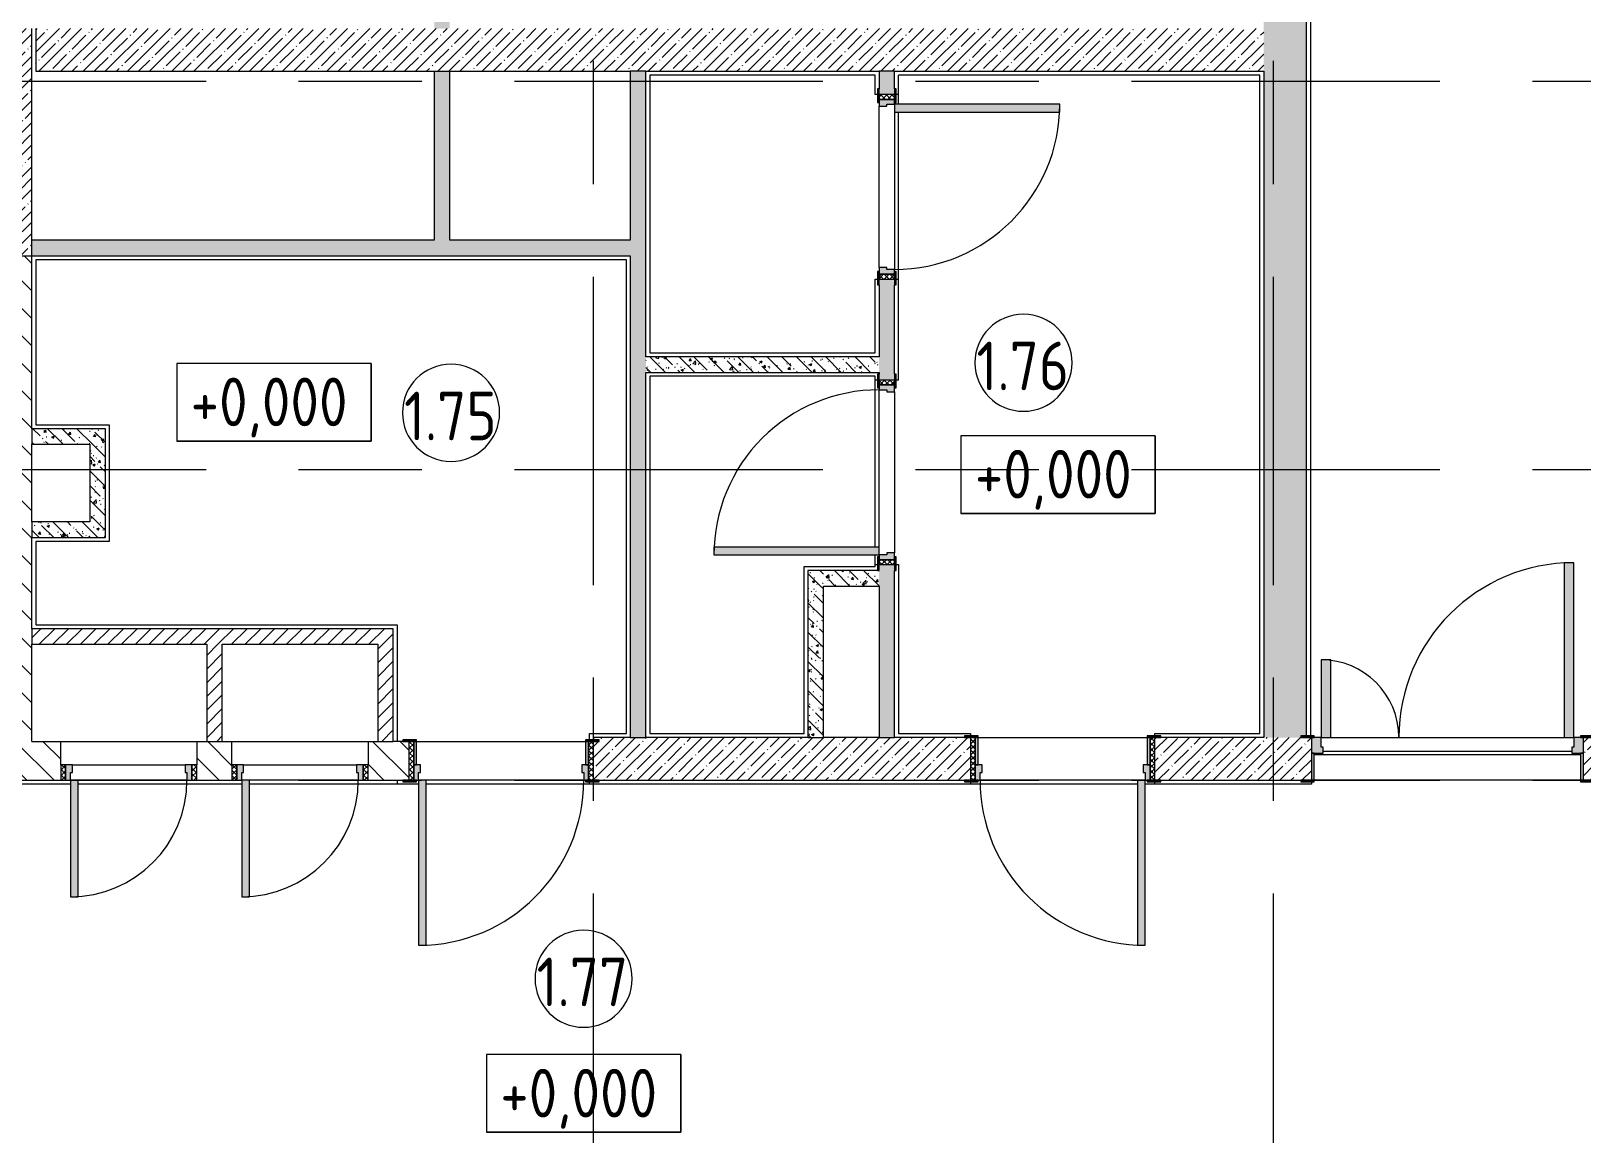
# Model space of a CAD drawing. Header units: millimetres. Extents: x 81368 to 286493, y -8553 to 29000.
# Drawn here: x 86466 to 94448, y 11579 to 17257 of the extents above; entities that cross this region are included whole.
import ezdxf

# ---------------------------------------------------------------- set-up
doc = ezdxf.new("R2010")
doc.units = ezdxf.units.MM
doc.linetypes.add('Осевая', pattern=[3175, 635, -476.25, 1587.5, -476.25])
for name, color, linetype, lineweight in [('A-AREA-IDEN', 7, 'Continuous', 9), ('A-WALL-1', 7, 'Continuous', 13), ('G-ANNO-DIMS', 7, 'Continuous', 9), ('I-WALL', 7, 'Continuous', 9), ('Оси-2', 7, 'Осевая', 9)]:
    doc.layers.add(name, color=color, linetype=linetype, lineweight=lineweight)
for name, color, linetype, lineweight, true_color in [('A-DOOR-1', 7, 'Continuous', 9, 0xaaaaaa), ('A-DOOR-2', 7, 'Continuous', 9, 0xe2e2e2), ('A-DOOR-FRAM-1', 7, 'Continuous', 9, 0xe2e2e2), ('A-DOOR-FRAM-2', 7, 'Continuous', 9, 0xaaaaaa), ('A-FLOR-1', 7, 'Continuous', 9, 0xaaaaaa), ('I-WALL-1', 7, 'Continuous', 9, 0x787878)]:
    doc.layers.add(name, color=color, linetype=linetype, lineweight=lineweight, true_color=true_color)
doc.styles.add('GOST Common', font='GOST_Common.ttf', dxfattribs={"width": 0.9, "height": 250})
pattern_1 = [(45, (0, 0), (-57.024626, 57.024626), []), (45, (57.025, 0), (-57.024626, 57.024626), [100.806, -20.161, 3.353, -16.808])]
pattern_2 = [(135, (0, 0), (-70.71068, -70.71068), [])]
pattern_3 = [(135, (0, 0), (-75.43415, -75.43415), [106.68, -17.78, 3.556, -17.78]), (135, (0, 75.39), (-75.43415, -75.43415), []), (50, (0, 0), (127.52922, -11.15758), [13.335, -146.685]), (355, (0, 0), (-24.66966, 133.74002), [10.668, -117.348]), (100.451, (10.63, -0.93), (102.85973, 122.58178), [11.333, -124.663]), (46.184, (0, 35.56), (189.75516, -29.43036), [20.002, -220.027]), (96.636, (15.81, 33.1), (166.1822, 173.1996), [17, -186.995]), (351.184, (0, 35.56), (166.18393, 173.19757), [16.002, -176.022]), (21, (17.78, 26.67), (106.13027, -71.58603), [13.335, -146.685]), (326, (17.78, 26.67), (43.26188, 128.93175), [10.668, -117.348]), (71.451, (26.62, 20.7), (149.39198, 57.34505), [11.333, -124.663]), (37.5, (0, 0), (2.162228, 59.188357), [3.353, -112.573, 3.353, -115.773, -117.792]), (37.5, (0, 0), (2.162228, 59.188357), [-235.052, 3.353, -114.44]), (7.5, (0, 0), (46.773857, 70.126152), [3.353, -64.567, 3.353, -109.906, -44.894]), (7.5, (0, 0), (46.773857, 70.126152), [-181.178, 3.353, -41.542]), (327.5, (-39.65, 0), (94.913671, -4.010093), [3.353, -41.097, 3.353, -135.331, -184.023]), (327.5, (-39.65, 0), (94.913671, -4.010093), [-183.134, 3.353, -180.67]), (317.5, (-57.43, 0), (103.69057, 17.79882), [3.353, -54.432, 3.353, -88.748, -130.683]), (317.5, (-57.43, 0), (103.69057, 17.79882), [-149.885, 3.353, -127.33])]
pattern_4 = [(135, (1826.41, 104.685), (-14.14214, -14.14214), []), (225, (1826.41, 104.685), (14.14214, -14.14214), [])]
pattern_5 = [(45, (-296.384, 104.685), (-14.1421, 14.1421), []), (135, (-296.384, 104.685), (-14.1421, -14.1421), [])]
pattern_6 = [(45, (0, 0), (-35.35534, 35.35534), [])]

# ---------------------------------------------------------------- blocks, each defined once
blk = doc.blocks.new('110_Дверь_СКБ_2Ст - Д-1_л_Лестничная клетка EIS60 2-32142534-План монтажа стен и перегородок 1 этажа в осях 23_1-33')
at = {"layer": 'A-DOOR-2'}
for points in [[(612.5, 110), (662.5, 110), (662.5, 1010), (612.5, 1010)], [(-587.5, 110), (-587.5, 510), (-637.5, 510), (-637.5, 110)], [(712.5, -110), (712.5, 30), (697.5, 30), (697.5, -110)]]:
    blk.add_hatch(color=256, dxfattribs=at).paths.add_polyline_path(points)
h = blk.add_hatch(color=256, dxfattribs=at)
h.paths.add_polyline_path([(652.5, 30), (712.5, 30), (712.5, 110), (662.5, 110), (662.5, 60), (652.5, 60)])
h.paths.add_polyline_path([(-687.5, 30), (-627.5, 30), (-627.5, 60), (-637.5, 60), (-637.5, 110), (-687.5, 110), (-687.5, 106.9)])
at = {"layer": 'A-DOOR-FRAM-1'}
for points in [[(-672.5, 110), (-672.5, 118), (-742.5, 118), (-742.5, 110)], [(767.5, 110), (767.5, 118), (697.5, 118), (697.5, 110)], [(-672.5, -110), (-672.5, 30), (-687.5, 30), (-687.5, -110)], [(-672.5, -118), (-672.5, -110), (-742.5, -110), (-742.5, -118)], [(767.5, -118), (767.5, -110), (697.5, -110), (697.5, -118)]]:
    blk.add_hatch(color=256, dxfattribs=at).paths.add_polyline_path(points)
at = {"layer": 'A-DOOR-1'}
for p, q in [((662.5, 1010), (612.5, 1010)), ((612.5, 1010), (612.5, 110)), ((662.5, 110), (662.5, 1010)), ((-637.5, 510), (-637.5, 110)), ((-587.5, 510), (-637.5, 510)), ((-587.5, 110), (-587.5, 510)), ((-637.5, 110), (-587.5, 110)), ((612.5, 110), (662.5, 110))]:
    blk.add_line(p, q, dxfattribs=at)
for centre, radius, start, end in [((662.5, 110), 900, 90, 180), ((-637.5, 110), 400, 360, 90)]:
    blk.add_arc(centre, radius, start, end, dxfattribs=at)
at = {"layer": 'A-DOOR-FRAM-2'}
for p, q in [((-672.5, 118), (-742.5, 118)), ((-742.5, 118), (-742.5, 110)), ((-742.5, 110), (-672.5, 110)), ((-637.5, 110), (-687.5, 110)), ((-687.5, 110), (-687.5, 30)), ((-672.5, 110), (-672.5, 118)), ((-637.5, 60), (-637.5, 110)), ((662.5, 110), (662.5, 60)), ((712.5, 110), (662.5, 110)), ((767.5, 118), (697.5, 118)), ((697.5, 118), (697.5, 110)), ((697.5, 110), (767.5, 110)), ((712.5, 30), (712.5, 110)), ((767.5, 110), (767.5, 118)), ((-687.5, 30), (-627.5, 30)), ((-672.5, 30), (-687.5, 30)), ((-687.5, 30), (-687.5, -110)), ((-672.5, -110), (-672.5, 30)), ((-627.5, 60), (-637.5, 60)), ((-627.5, 30), (-627.5, 60)), ((662.5, 60), (652.5, 60)), ((652.5, 60), (652.5, 30)), ((652.5, 30), (712.5, 30)), ((712.5, 30), (697.5, 30)), ((697.5, 30), (697.5, -110)), ((712.5, -110), (712.5, 30)), ((-672.5, -110), (-742.5, -110)), ((-742.5, -110), (-742.5, -118)), ((-742.5, -118), (-672.5, -118)), ((-687.5, -110), (-672.5, -110)), ((-672.5, -118), (-672.5, -110)), ((697.5, -110), (712.5, -110)), ((767.5, -110), (697.5, -110)), ((697.5, -110), (697.5, -118)), ((697.5, -118), (767.5, -118)), ((767.5, -118), (767.5, -110))]:
    blk.add_line(p, q, dxfattribs=at)
blk = doc.blocks.new('110_Дверь_СКБ_1Ст_Внутренняя1 - Д-8 950x2100h_охрана-V4-План монтажа стен и перегородок 1 этажа в осях 23_1-33')
at = {"layer": 'A-DOOR-1'}
h = blk.add_hatch(dxfattribs=at)
h.set_pattern_fill('FP_6', color=256, style=0, pattern_type=2)
h.set_pattern_definition([(135, (1826.41, 164.685), (-14.14214, -14.14214), []), (225, (1826.41, 164.685), (14.14214, -14.14214), [])])
h.paths.add_polyline_path([(487.5, 100), (462.5, 100), (462.5, -100), (487.5, -100)])
at = {"layer": 'A-DOOR-2'}
h = blk.add_hatch(color=256, dxfattribs=at)
h.paths.add_polyline_path([(437.5, 100), (437.5, 60), (427.5, 60), (427.5, 20), (462.5, 20), (462.5, 100)])
h.paths.add_polyline_path([(-412.5, 100), (-437.5, 100), (-437.5, 20), (-402.5, 20), (-402.5, 60), (-412.5, 60)])
at = {"layer": 'A-DOOR-FRAM-1'}
for points in [[(397.5, 950), (397.5, 100), (437.5, 100), (437.5, 950)], [(-492.5, 108), (-492.5, 100), (-422.5, 100), (-422.5, 108)], [(-437.5, 100), (-437.5, 99), (-422.5, 100)], [(517.5, 108), (447.5, 108), (447.5, 100), (517.5, 100)], [(447.5, 100), (447.5, 99), (462.5, 100)], [(-422.5, 20), (-437.5, 20), (-437.5, -100), (-422.5, -100)], [(447.5, 20), (447.5, -100), (462.5, -100), (462.5, 20)], [(-492.5, -100), (-492.5, -108), (-422.5, -108), (-422.5, -100)], [(447.5, -100), (447.5, -108), (517.5, -108), (517.5, -100)]]:
    blk.add_hatch(color=256, dxfattribs=at).paths.add_polyline_path(points)
at = {"layer": 'A-DOOR-FRAM-2'}
h = blk.add_hatch(dxfattribs=at)
h.set_pattern_fill('FP_7', color=256, style=0, pattern_type=2)
h.set_pattern_definition([(45, (-296.384, 164.685), (-14.1421, 14.1421), []), (135, (-296.384, 164.685), (-14.1421, -14.1421), [])])
h.paths.add_polyline_path([(-437.5, 100), (-462.5, 100), (-462.5, -100), (-437.5, -100)])
at = {"layer": 'A-DOOR-1'}
for p, q in [((437.5, 950), (397.5, 950)), ((397.5, 950), (397.5, 100)), ((437.5, 100), (437.5, 950)), ((397.5, 100), (437.5, 100))]:
    blk.add_line(p, q, dxfattribs=at)
blk.add_arc((437.5, 100), 850, 90, 180, dxfattribs=at)
at = {"layer": 'A-DOOR-FRAM-2'}
for p, q in [((-422.5, 108), (-492.5, 108)), ((-492.5, 108), (-492.5, 100)), ((-492.5, 100), (-422.5, 100)), ((-437.5, 100), (-462.5, 100)), ((-462.5, 100), (-462.5, -100)), ((-412.5, 100), (-437.5, 100)), ((-437.5, 100), (-437.5, 20)), ((-437.5, -100), (-437.5, 100)), ((-422.5, 100), (-437.5, 100)), ((-437.5, 100), (-437.5, 99)), ((-437.5, 99), (-422.5, 99)), ((-422.5, 100), (-422.5, 108)), ((-422.5, 99), (-422.5, 100)), ((-412.5, 60), (-412.5, 100)), ((437.5, 100), (437.5, 60)), ((462.5, 100), (437.5, 100)), ((517.5, 108), (447.5, 108)), ((447.5, 108), (447.5, 100)), ((462.5, 100), (447.5, 100)), ((447.5, 100), (447.5, 99)), ((447.5, 100), (517.5, 100)), ((447.5, 99), (462.5, 99)), ((462.5, 20), (462.5, 100)), ((487.5, 100), (462.5, 100)), ((462.5, 100), (462.5, -100)), ((462.5, 99), (462.5, 100)), ((487.5, -100), (487.5, 100)), ((517.5, 100), (517.5, 108)), ((-437.5, 20), (-402.5, 20)), ((-422.5, 20), (-437.5, 20)), ((-437.5, 20), (-437.5, -100)), ((-422.5, -100), (-422.5, 20)), ((-402.5, 60), (-412.5, 60)), ((-402.5, 20), (-402.5, 60)), ((437.5, 60), (427.5, 60)), ((427.5, 60), (427.5, 20)), ((427.5, 20), (462.5, 20)), ((462.5, 20), (447.5, 20)), ((447.5, 20), (447.5, -100)), ((462.5, -100), (462.5, 20)), ((-422.5, -100), (-492.5, -100)), ((-492.5, -100), (-492.5, -108)), ((-492.5, -108), (-422.5, -108)), ((-462.5, -100), (-437.5, -100)), ((-437.5, -100), (-422.5, -100)), ((-422.5, -108), (-422.5, -100)), ((447.5, -100), (462.5, -100)), ((517.5, -100), (447.5, -100)), ((447.5, -100), (447.5, -108)), ((447.5, -108), (517.5, -108)), ((462.5, -100), (487.5, -100)), ((517.5, -108), (517.5, -100))]:
    blk.add_line(p, q, dxfattribs=at)
blk = doc.blocks.new('110_Дверь_СКБ_1Ст_Внутренняя1 - Д-8_п_ 950x2100h_охрана 2-32201800-План монтажа стен и перегородок 1 этажа в осях 23_1-33')
at = {"layer": 'A-DOOR-1'}
h = blk.add_hatch(dxfattribs=at)
h.set_pattern_fill('FP_25', color=256, style=0, pattern_type=2)
h.set_pattern_definition([(135, (1826.41, 174.685), (-14.14214, -14.14214), []), (225, (1826.41, 174.685), (14.14214, -14.14214), [])])
h.paths.add_polyline_path([(487.5, 110), (462.5, 110), (462.5, -110), (487.5, -110), (487.5, -106.9)])
at = {"layer": 'A-DOOR-2'}
h = blk.add_hatch(color=256, dxfattribs=at)
h.paths.add_polyline_path([(-437.5, 110), (-437.5, 30), (-402.5, 30), (-402.5, 70), (-412.5, 70), (-412.5, 110)])
h.paths.add_polyline_path([(462.5, 110), (437.5, 110), (437.5, 70), (427.5, 70), (427.5, 30), (462.5, 30)])
at = {"layer": 'A-DOOR-FRAM-1'}
for points in [[(-412.5, 960), (-412.5, 110), (-372.5, 110), (-372.5, 960)], [(-492.5, 118), (-492.5, 110), (-422.5, 110), (-422.5, 118)], [(-437.5, 110), (-437.5, 109), (-422.5, 110)], [(517.5, 118), (447.5, 118), (447.5, 110), (517.5, 110)], [(447.5, 110), (447.5, 109), (462.5, 110)], [(-422.5, 30), (-437.5, 30), (-437.5, -110), (-422.5, -110), (-422.5, -106.9)], [(462.5, 30), (447.5, 30), (447.5, -110), (462.5, -110), (462.5, -106.9)], [(-492.5, -110), (-492.5, -118), (-422.5, -118), (-422.5, -110)], [(517.5, -110), (447.5, -110), (447.5, -118), (517.5, -118)]]:
    blk.add_hatch(color=256, dxfattribs=at).paths.add_polyline_path(points)
at = {"layer": 'A-DOOR-FRAM-2'}
h = blk.add_hatch(dxfattribs=at)
h.set_pattern_fill('FP_26', color=256, style=0, pattern_type=2)
h.set_pattern_definition([(45, (-296.384, 174.685), (-14.1421, 14.1421), []), (135, (-296.384, 174.685), (-14.1421, -14.1421), [])])
h.paths.add_polyline_path([(-437.5, 110), (-462.5, 110), (-462.5, -110), (-437.5, -110), (-437.5, -106.9)])
at = {"layer": 'A-DOOR-1'}
for p, q in [((-412.5, 960), (-412.5, 110)), ((-372.5, 960), (-412.5, 960)), ((-372.5, 110), (-372.5, 960)), ((-412.5, 110), (-372.5, 110))]:
    blk.add_line(p, q, dxfattribs=at)
blk.add_arc((-412.5, 110), 850, 360, 90, dxfattribs=at)
at = {"layer": 'A-DOOR-FRAM-2'}
for p, q in [((-422.5, 118), (-492.5, 118)), ((-492.5, 118), (-492.5, 110)), ((-492.5, 110), (-422.5, 110)), ((-437.5, 110), (-462.5, 110)), ((-462.5, 110), (-462.5, -110)), ((-412.5, 110), (-437.5, 110)), ((-437.5, 110), (-437.5, 30)), ((-437.5, -110), (-437.5, 110)), ((-422.5, 110), (-437.5, 110)), ((-437.5, 110), (-437.5, 109)), ((-437.5, 109), (-422.5, 109)), ((-422.5, 110), (-422.5, 118)), ((-422.5, 109), (-422.5, 110)), ((-412.5, 70), (-412.5, 110)), ((437.5, 110), (437.5, 70)), ((462.5, 110), (437.5, 110)), ((517.5, 118), (447.5, 118)), ((447.5, 118), (447.5, 110)), ((462.5, 110), (447.5, 110)), ((447.5, 110), (447.5, 109)), ((447.5, 110), (517.5, 110)), ((447.5, 109), (462.5, 109)), ((462.5, 30), (462.5, 110)), ((487.5, 110), (462.5, 110)), ((462.5, 110), (462.5, -110)), ((462.5, 109), (462.5, 110)), ((487.5, -110), (487.5, 110)), ((517.5, 110), (517.5, 118)), ((-437.5, 30), (-402.5, 30)), ((-422.5, 30), (-437.5, 30)), ((-437.5, 30), (-437.5, -110)), ((-422.5, -110), (-422.5, 30)), ((-402.5, 70), (-412.5, 70)), ((-402.5, 30), (-402.5, 70)), ((437.5, 70), (427.5, 70)), ((427.5, 70), (427.5, 30)), ((427.5, 30), (462.5, 30)), ((462.5, 30), (447.5, 30)), ((447.5, 30), (447.5, -110)), ((462.5, -110), (462.5, 30)), ((-422.5, -110), (-492.5, -110)), ((-492.5, -110), (-492.5, -118)), ((-492.5, -118), (-422.5, -118)), ((-462.5, -110), (-437.5, -110)), ((-437.5, -110), (-422.5, -110)), ((-422.5, -118), (-422.5, -110)), ((447.5, -110), (462.5, -110)), ((517.5, -110), (447.5, -110)), ((447.5, -110), (447.5, -118)), ((447.5, -118), (517.5, -118)), ((462.5, -110), (487.5, -110)), ((517.5, -118), (517.5, -110))]:
    blk.add_line(p, q, dxfattribs=at)
blk = doc.blocks.new('110_Дверь_СКБ_1Ст_Внутренняя1 - Д-7_п__950x2100h_Туалет-32207265-План монтажа стен и перегородок 1 этажа в осях 23_1-33')
at = {"layer": 'A-DOOR-1'}
h = blk.add_hatch(dxfattribs=at)
h.set_pattern_fill('FP_8', color=256, style=0, pattern_type=2)
h.set_pattern_definition(pattern_4)
h.paths.add_polyline_path([(487.5, 40), (462.5, 40), (462.5, -40), (487.5, -40)])
at = {"layer": 'A-DOOR-2'}
h = blk.add_hatch(color=256, dxfattribs=at)
h.paths.add_polyline_path([(462.5, 40), (437.5, 40), (437.5, 0), (427.5, 0), (427.5, -40), (462.5, -40)])
h.paths.add_polyline_path([(-402.5, 0), (-412.5, 0), (-412.5, 40), (-437.5, 40), (-437.5, -40), (-402.5, -40)])
at = {"layer": 'A-DOOR-FRAM-1'}
for points in [[(-372.5, 338.7), (-372.5, 890), (-412.5, 890), (-412.5, 40), (-372.5, 40)], [(-422.5, 40), (-422.5, 48), (-492.5, 48), (-492.5, 40)], [(-422.5, 39), (-422.5, 40), (-437.5, 39)], [(517.5, 48), (447.5, 48), (447.5, 40), (517.5, 40)], [(462.5, 39), (462.5, 40), (447.5, 39)], [(-422.5, -40), (-492.5, -40), (-492.5, -48), (-422.5, -48)], [(462.5, -40), (462.5, -39), (447.5, -40)], [(517.5, -48), (517.5, -40), (447.5, -40), (447.5, -48)]]:
    blk.add_hatch(color=256, dxfattribs=at).paths.add_polyline_path(points)
at = {"layer": 'A-DOOR-FRAM-2'}
h = blk.add_hatch(dxfattribs=at)
h.set_pattern_fill('FP_9', color=256, style=0, pattern_type=2)
h.set_pattern_definition(pattern_5)
h.paths.add_polyline_path([(-437.5, 40), (-462.5, 40), (-462.5, -40), (-437.5, -40)])
at = {"layer": 'A-DOOR-1'}
for p, q in [((-412.5, 890), (-412.5, 40)), ((-372.5, 890), (-412.5, 890)), ((-372.5, 40), (-372.5, 890)), ((-412.5, 40), (-372.5, 40))]:
    blk.add_line(p, q, dxfattribs=at)
blk.add_arc((-412.5, 40), 850, 360, 90, dxfattribs=at)
at = {"layer": 'A-DOOR-FRAM-2'}
for p, q in [((-422.5, 48), (-492.5, 48)), ((-492.5, 48), (-492.5, 40)), ((-492.5, 40), (-422.5, 40)), ((-437.5, 40), (-462.5, 40)), ((-462.5, 40), (-462.5, -40)), ((-412.5, 40), (-437.5, 40)), ((-437.5, 40), (-437.5, -40)), ((-437.5, -40), (-437.5, 40)), ((-422.5, 40), (-437.5, 40)), ((-437.5, 40), (-437.5, 39)), ((-437.5, 39), (-422.5, 39)), ((-422.5, 40), (-422.5, 48)), ((-422.5, 39), (-422.5, 40)), ((-412.5, 0), (-412.5, 40)), ((-402.5, 0), (-412.5, 0)), ((-402.5, -40), (-402.5, 0)), ((437.5, 0), (427.5, 0)), ((427.5, 0), (427.5, -40)), ((437.5, 40), (437.5, 0)), ((462.5, 40), (437.5, 40)), ((517.5, 48), (447.5, 48)), ((447.5, 48), (447.5, 40)), ((462.5, 40), (447.5, 40)), ((447.5, 40), (447.5, 39)), ((447.5, 40), (517.5, 40)), ((447.5, 39), (462.5, 39)), ((462.5, -40), (462.5, 40)), ((487.5, 40), (462.5, 40)), ((462.5, 40), (462.5, -40)), ((462.5, 39), (462.5, 40)), ((487.5, -40), (487.5, 40)), ((517.5, 40), (517.5, 48)), ((-422.5, -40), (-492.5, -40)), ((-492.5, -40), (-492.5, -48)), ((-492.5, -48), (-422.5, -48)), ((-462.5, -40), (-437.5, -40)), ((-422.5, -39), (-437.5, -39)), ((-437.5, -39), (-437.5, -40)), ((-437.5, -40), (-402.5, -40)), ((-437.5, -40), (-422.5, -40)), ((-422.5, -40), (-422.5, -39)), ((-422.5, -48), (-422.5, -40)), ((427.5, -40), (462.5, -40)), ((462.5, -39), (447.5, -39)), ((447.5, -39), (447.5, -40)), ((447.5, -40), (462.5, -40)), ((517.5, -40), (447.5, -40)), ((447.5, -40), (447.5, -48)), ((447.5, -48), (517.5, -48)), ((462.5, -40), (462.5, -39)), ((462.5, -40), (487.5, -40)), ((517.5, -48), (517.5, -40))]:
    blk.add_line(p, q, dxfattribs=at)
blk = doc.blocks.new('110_Дверь_СКБ_1Ст_Внутренняя1 - Д-7_л__950x2100h_Туалет-32209783-План монтажа стен и перегородок 1 этажа в осях 23_1-33')
at = {"layer": 'A-DOOR-1'}
h = blk.add_hatch(dxfattribs=at)
h.set_pattern_fill('FP_8', color=256, style=0, pattern_type=2)
h.set_pattern_definition(pattern_4)
h.paths.add_polyline_path([(462.5, -40), (487.5, -40), (487.5, 40), (462.5, 40)])
at = {"layer": 'A-DOOR-2'}
h = blk.add_hatch(color=256, dxfattribs=at)
h.paths.add_polyline_path([(-437.5, 40), (-437.5, -40), (-402.5, -40), (-402.5, 0), (-412.5, 0), (-412.5, 40)])
h.paths.add_polyline_path([(427.5, 0), (427.5, -40), (462.5, -40), (462.5, 40), (437.5, 40), (437.5, 0)])
at = {"layer": 'A-DOOR-FRAM-1'}
for points in [[(-412.5, 890), (-412.5, 40), (-372.5, 40), (-372.5, 890)], [(-492.5, 40), (-422.5, 40), (-422.5, 48), (-492.5, 48)], [(447.5, 40), (517.5, 40), (517.5, 48), (447.5, 48)], [(-492.5, -48), (-422.5, -48), (-422.5, -40), (-492.5, -40)], [(447.5, -48), (517.5, -48), (517.5, -40), (447.5, -40)]]:
    blk.add_hatch(color=256, dxfattribs=at).paths.add_polyline_path(points)
at = {"layer": 'A-DOOR-FRAM-2'}
h = blk.add_hatch(dxfattribs=at)
h.set_pattern_fill('FP_9', color=256, style=0, pattern_type=2)
h.set_pattern_definition(pattern_5)
h.paths.add_polyline_path([(-462.5, -40), (-437.5, -40), (-437.5, 40), (-462.5, 40)])
at = {"layer": 'A-DOOR-1'}
for p, q in [((-412.5, 890), (-412.5, 40)), ((-372.5, 890), (-412.5, 890)), ((-372.5, 40), (-372.5, 890)), ((-412.5, 40), (-372.5, 40))]:
    blk.add_line(p, q, dxfattribs=at)
blk.add_arc((-412.5, 40), 850, 360, 90, dxfattribs=at)
at = {"layer": 'A-DOOR-FRAM-2'}
for p, q in [((-422.5, 48), (-492.5, 48)), ((-492.5, 48), (-492.5, 40)), ((-492.5, 40), (-422.5, 40)), ((-437.5, 40), (-462.5, 40)), ((-462.5, 40), (-462.5, -40)), ((-412.5, 40), (-437.5, 40)), ((-437.5, 40), (-437.5, -40)), ((-437.5, -40), (-437.5, 40)), ((-422.5, 40), (-437.5, 40)), ((-437.5, 40), (-437.5, 39)), ((-437.5, 39), (-422.5, 39)), ((-422.5, 40), (-422.5, 48)), ((-422.5, 39), (-422.5, 40)), ((-412.5, 0), (-412.5, 40)), ((-402.5, 0), (-412.5, 0)), ((-402.5, -40), (-402.5, 0)), ((437.5, 0), (427.5, 0)), ((427.5, 0), (427.5, -40)), ((437.5, 40), (437.5, 0)), ((462.5, 40), (437.5, 40)), ((517.5, 48), (447.5, 48)), ((447.5, 48), (447.5, 40)), ((462.5, 40), (447.5, 40)), ((447.5, 40), (447.5, 39)), ((447.5, 40), (517.5, 40)), ((447.5, 39), (462.5, 39)), ((462.5, -40), (462.5, 40)), ((487.5, 40), (462.5, 40)), ((462.5, 40), (462.5, -40)), ((462.5, 39), (462.5, 40)), ((487.5, -40), (487.5, 40)), ((517.5, 40), (517.5, 48)), ((-422.5, -40), (-492.5, -40)), ((-492.5, -40), (-492.5, -48)), ((-492.5, -48), (-422.5, -48)), ((-462.5, -40), (-437.5, -40)), ((-422.5, -39), (-437.5, -39)), ((-437.5, -39), (-437.5, -40)), ((-437.5, -40), (-402.5, -40)), ((-437.5, -40), (-422.5, -40)), ((-422.5, -40), (-422.5, -39)), ((-422.5, -48), (-422.5, -40)), ((427.5, -40), (462.5, -40)), ((462.5, -39), (447.5, -39)), ((447.5, -39), (447.5, -40)), ((447.5, -40), (462.5, -40)), ((517.5, -40), (447.5, -40)), ((447.5, -40), (447.5, -48)), ((447.5, -48), (517.5, -48)), ((462.5, -40), (462.5, -39)), ((462.5, -40), (487.5, -40)), ((517.5, -48), (517.5, -40))]:
    blk.add_line(p, q, dxfattribs=at)
blk = doc.blocks.new('110_Дверь_СКБ_1Ст - д-18 700x2100h_Технический шкаф ЭОМ и СС-23257539-План монтажа стен и перегородок 1 этажа в осях 23_1-33')
at = {"layer": 'A-DOOR-1'}
h = blk.add_hatch(dxfattribs=at)
h.set_pattern_fill('FP_50', color=256, style=0, pattern_type=2)
h.set_pattern_definition([(135, (1951.41, 164.685), (-14.14214, -14.14214), []), (225, (1951.41, 164.685), (14.14214, -14.14214), [])])
h.paths.add_polyline_path([(362.5, 100), (337.5, 100), (337.5, 20), (362.5, 20)])
at = {"layer": 'A-DOOR-2'}
h = blk.add_hatch(color=256, dxfattribs=at)
h.paths.add_polyline_path([(-312.5, 100), (-312.5, 20), (-277.5, 20), (-277.5, 60), (-287.5, 60), (-287.5, 100)])
h.paths.add_polyline_path([(312.5, 100), (312.5, 60), (302.5, 60), (302.5, 20), (337.5, 20), (337.5, 100)])
at = {"layer": 'A-DOOR-FRAM-1'}
blk.add_hatch(color=256, dxfattribs=at).paths.add_polyline_path([(272.5, 700), (272.5, 100), (312.5, 100), (312.5, 700)])
at = {"layer": 'A-DOOR-FRAM-2'}
h = blk.add_hatch(dxfattribs=at)
h.set_pattern_fill('FP_51', color=256, style=0, pattern_type=2)
h.set_pattern_definition([(45, (-171.384, 164.685), (-14.1421, 14.1421), []), (135, (-171.384, 164.685), (-14.1421, -14.1421), [])])
h.paths.add_polyline_path([(-312.5, 100), (-337.5, 100), (-337.5, 20), (-312.5, 20)])
at = {"layer": 'A-DOOR-1'}
for p, q in [((312.5, 700), (272.5, 700)), ((272.5, 700), (272.5, 100)), ((312.5, 100), (312.5, 700)), ((272.5, 100), (312.5, 100))]:
    blk.add_line(p, q, dxfattribs=at)
blk.add_arc((312.5, 100), 600, 90, 180, dxfattribs=at)
at = {"layer": 'A-DOOR-FRAM-2'}
for p, q in [((-312.5, 100), (-337.5, 100)), ((-337.5, 100), (-337.5, 20)), ((-287.5, 100), (-312.5, 100)), ((-312.5, 100), (-312.5, 20)), ((-312.5, 20), (-312.5, 100)), ((-287.5, 60), (-287.5, 100)), ((-287.5, 100), (272.5, 100)), ((312.5, 100), (312.5, 60)), ((337.5, 100), (312.5, 100)), ((337.5, 20), (337.5, 100)), ((362.5, 100), (337.5, 100)), ((337.5, 100), (337.5, 20)), ((362.5, 20), (362.5, 100)), ((-337.5, 20), (-312.5, 20)), ((-312.5, 20), (-277.5, 20)), ((-277.5, 60), (-287.5, 60)), ((-277.5, 20), (-277.5, 60)), ((302.5, 20), (-277.5, 20)), ((312.5, 60), (302.5, 60)), ((302.5, 60), (302.5, 20)), ((302.5, 20), (337.5, 20)), ((337.5, 20), (362.5, 20))]:
    blk.add_line(p, q, dxfattribs=at)
blk = doc.blocks.new('Марка_Помещения - Номер-25198446-План монтажа стен и перегородок 1 этажа в осях 23_1-33')
at = {"layer": 'A-AREA-IDEN'}
for start, end in [(360, 180), (180, 360)]:
    blk.add_arc((0, 0), 2.5, start, end, dxfattribs=at)
blk = doc.blocks.new('Высотные отметки - 10х4_h_-17668695-План монтажа стен и перегородок 1 этажа в осях 23_1-33')
at = {"layer": 'G-ANNO-DIMS'}
for p, q in [((-5, 4), (-5, 0)), ((5, 4), (-5, 4)), ((5, 4), (-5, 4)), ((-5, 4), (-5, 0)), ((5, 4), (5, 0)), ((5, 0), (5, 4)), ((5, 0), (-5, 0)), ((-5, 0), (5, 0))]:
    blk.add_line(p, q, dxfattribs=at)

msp = doc.modelspace()

# ---------------------------------------------------------------- hatches: boundary and pattern name
at = {"layer": 'I-WALL'}
h = msp.add_hatch(dxfattribs=at)
h.set_pattern_fill('FP_2', color=256, style=0, pattern_type=2)
h.set_pattern_definition(pattern_1)
h.paths.add_polyline_path([(92810, 13620), (93000, 13620), (93000, 13628), (93030, 13628), (93030, 21150), (92810, 21150), (92810, 14834.8)])
h = msp.add_hatch(dxfattribs=at)
h.set_pattern_fill('FP_2', color=256, style=0, pattern_type=2)
h.set_pattern_definition(pattern_1)
h.paths.add_polyline_path([(86470, 16100), (86470, 17270), (86270, 17270), (86270, 16100)])
h = msp.add_hatch(dxfattribs=at)
h.set_pattern_fill('FP_2', color=256, style=0, pattern_type=2)
h.set_pattern_definition(pattern_1)
h.paths.add_polyline_path([(92538.2, 17050), (92810, 17050), (92810, 17270), (86490, 17270), (86490, 17050), (91208.7, 17050)])
h = msp.add_hatch(dxfattribs=at)
h.set_pattern_fill('FP_4', color=256, style=0, pattern_type=2)
h.set_pattern_definition(pattern_2)
h.paths.add_polyline_path([(86470, 13600), (86470, 16100), (86270, 16100), (86270, 13600)])
h = msp.add_hatch(dxfattribs=at)
h.set_pattern_fill('FP_3', color=256, style=0, pattern_type=2)
h.set_pattern_definition(pattern_6)
h.paths.add_polyline_path([(88250, 14100), (88330, 14100), (88330, 14180), (86470, 14180), (86470, 14100), (87450, 14100)])
h = msp.add_hatch(dxfattribs=at)
h.set_pattern_fill('FP_3', color=256, style=0, pattern_type=2)
h.set_pattern_definition(pattern_6)
h.paths.add_polyline_path([(87450, 13600), (87450, 14100), (87370, 14100), (87370, 13600)])
h = msp.add_hatch(dxfattribs=at)
h.set_pattern_fill('FP_3', color=256, style=0, pattern_type=2)
h.set_pattern_definition(pattern_6)
h.paths.add_polyline_path([(88330, 13600), (88330, 14100), (88250, 14100), (88250, 13600)])
h = msp.add_hatch(dxfattribs=at)
h.set_pattern_fill('FP_4', color=256, style=0, pattern_type=2)
h.set_pattern_definition(pattern_2)
h.paths.add_polyline_path([(88200, 13400), (88410, 13400), (88410, 13600), (88200, 13600), (88200, 13480)])
h.paths.add_polyline_path([(87318.4, 13400), (87500, 13400), (87500, 13600), (87318.4, 13600), (87318.4, 13480)])
h.paths.add_polyline_path([(86618.4, 13400), (86618.4, 13600), (86090, 13600), (86090, 13400), (86120, 13400)])
h.paths.add_polyline_path([(84880.7, 13400), (85140, 13400), (85140, 13600), (84880.7, 13600), (84880.7, 13482.1)])
h = msp.add_hatch(dxfattribs=at)
h.set_pattern_fill('FP_2', color=256, style=0, pattern_type=2)
h.set_pattern_definition(pattern_1)
h.paths.add_polyline_path([(92810, 13400), (92810, 13620), (92250, 13620), (92250, 13400), (92538.2, 13400)])
h.paths.add_polyline_path([(91208.7, 13400), (91300, 13400), (91300, 13620), (89360, 13620), (89360, 13608), (89390, 13608), (89390, 13600), (89360, 13600), (89360, 13400), (89879.1, 13400)])
h = msp.add_hatch(dxfattribs=at)
h.set_pattern_fill('FP_2', color=256, style=0, pattern_type=2)
h.set_pattern_definition(pattern_1)
h.paths.add_polyline_path([(94455, 13400), (94800, 13400), (94800, 13620), (94455, 13620), (94455, 13540)])
h.paths.add_polyline_path([(93000, 13400), (93055, 13400), (93055, 13620), (92810, 13620), (92810, 13400)])
at = {"layer": 'I-WALL-1'}
h = msp.add_hatch(dxfattribs=at)
h.set_pattern_fill('FP_14', color=256, style=0, pattern_type=2)
h.set_pattern_definition(pattern_3)
h.paths.add_polyline_path([(88549.6, 16180), (88621, 16180), (88621, 17050), (88541, 17050), (88541, 16180)])
h.paths.add_polyline_path([(88541, 17270), (88621, 17270.5), (88621, 19200), (88541, 19200), (88541, 17270.5)])
h = msp.add_hatch(dxfattribs=at)
h.set_pattern_fill('FP_14', color=256, style=0, pattern_type=2)
h.set_pattern_definition(pattern_3)
h.paths.add_polyline_path([(89550, 13620), (89630, 13620), (89630, 17050), (89550, 17050), (89550, 14834.8)])
h = msp.add_hatch(dxfattribs=at)
h.set_pattern_fill('FP_14', color=256, style=0, pattern_type=2)
h.set_pattern_definition(pattern_3)
h.paths.add_polyline_path([(90830, 13620), (90910, 13620), (90910, 14510.1), (90830, 14510.1), (90830, 14400)])
h.paths.add_polyline_path([(90910, 15460.1), (90910, 15980.1), (90830, 15980.1), (90830, 15460.1)])
h.paths.add_polyline_path([(90910, 16930.1), (90910, 17050), (90830, 17050), (90830, 16930.1)])
h = msp.add_hatch(dxfattribs=at)
h.set_pattern_fill('FP_14', color=256, style=0, pattern_type=2)
h.set_pattern_definition(pattern_3)
h.paths.add_polyline_path([(89550, 16100), (89550, 16180), (86470, 16180), (86470, 16100), (89214.3, 16100)])
h = msp.add_hatch(dxfattribs=at)
h.set_pattern_fill('FP_14', color=256, style=0, pattern_type=2)
h.set_pattern_definition(pattern_3)
h.paths.add_polyline_path([(90830, 15500.1), (90830, 15580.1), (89630, 15580.1), (89630, 15500.1), (89879.1, 15500.1)])
h = msp.add_hatch(dxfattribs=at)
h.set_pattern_fill('FP_14', color=256, style=0, pattern_type=2)
h.set_pattern_definition(pattern_3)
h.paths.add_polyline_path([(86768.4, 15130), (86848.4, 15130), (86848.4, 15210), (86470, 15210), (86470, 15130)])
h = msp.add_hatch(dxfattribs=at)
h.set_pattern_fill('FP_14', color=256, style=0, pattern_type=2)
h.set_pattern_definition(pattern_3)
h.paths.add_polyline_path([(86848.4, 14650), (86848.4, 15130), (86768.4, 15130), (86768.4, 14650)])
h = msp.add_hatch(dxfattribs=at)
h.set_pattern_fill('FP_14', color=256, style=0, pattern_type=2)
h.set_pattern_definition(pattern_3)
h.paths.add_polyline_path([(86768.4, 14650), (86768.4, 14730), (86470, 14730), (86470, 14650)])
h = msp.add_hatch(dxfattribs=at)
h.set_pattern_fill('FP_14', color=256, style=0, pattern_type=2)
h.set_pattern_definition(pattern_3)
h.paths.add_polyline_path([(90830, 14400), (90830, 14480), (90464.3, 14480), (90464.3, 14400), (90544.3, 14400)])
h = msp.add_hatch(dxfattribs=at)
h.set_pattern_fill('FP_14', color=256, style=0, pattern_type=2)
h.set_pattern_definition(pattern_3)
h.paths.add_polyline_path([(90544.3, 13620), (90544.3, 14400), (90464.3, 14400), (90464.3, 13620)])

# ---------------------------------------------------------------- linework, layer by layer
at = {"layer": 'A-FLOR-1'}
for p, q in [((93050, 21130), (93050, 13628)), ((90810, 17030), (89650, 17030)), ((89650, 17030), (89650, 15600.1)), ((90810, 16930.1), (90810, 17030)), ((92790, 17030), (90930, 17030)), ((90930, 16880.1), (90930, 17030)), ((92790, 13640), (92790, 17030)), ((90822, 16930.1), (90810, 16930.1)), ((90930, 16930.1), (90918, 16930.1)), ((90930, 15460.1), (90930, 16840.1)), ((89530, 16080), (86490, 16080)), ((86490, 16080), (86490, 15230)), ((89530, 13640), (89530, 16080)), ((90810, 15600.1), (90810, 15980.1)), ((90810, 15980.1), (90822, 15980.1)), ((90918, 15980.1), (90930, 15980.1)), ((89650, 15600.1), (90810, 15600.1)), ((90810, 15480.1), (89650, 15480.1)), ((89650, 15480.1), (89650, 13640)), ((90810, 14600.1), (90810, 15480.1)), ((90822, 15460.1), (90810, 15460.1)), ((90930, 15460.1), (90918, 15460.1)), ((86490, 15230), (86868.4, 15230)), ((86868.4, 15230), (86868.4, 14630)), ((86868.4, 14630), (86490, 14630)), ((86490, 14630), (86490, 14200)), ((90810, 14500), (90810, 14560.1)), ((90444.3, 13640), (90444.3, 14500)), ((90444.3, 14500), (90810, 14500)), ((90810, 14510.1), (90822, 14510.1)), ((90918, 14510.1), (90930, 14510.1)), ((90930, 14510.1), (90930, 13640)), ((86490, 14200), (88350, 14200)), ((88350, 14200), (88350, 13600)), ((89340, 13640), (89530, 13640)), ((89340, 13608), (89340, 13640)), ((89650, 13640), (90444.3, 13640)), ((90930, 13640), (91300, 13640)), ((91300, 13640), (91300, 13628)), ((92250, 13628), (92250, 13640)), ((92250, 13640), (92790, 13640)), ((94440, 13530), (93070, 13530)), ((93115, 13550), (94395, 13550)), ((86668.4, 13380), (85230, 13380)), ((87550, 13380), (86708.4, 13380)), ((88460, 13380), (87590, 13380)), ((88350, 13400), (88350, 13380)), ((92160, 13380), (88500, 13380)), ((89340, 13380), (89340, 13392)), ((91300, 13392), (91300, 13380)), ((93055, 13380), (92200, 13380)), ((92250, 13380), (92250, 13392)), ((93055, 13392), (93055, 13380))]:
    msp.add_line(p, q, dxfattribs=at)
at = {"layer": 'A-WALL-1'}
for p, q in [((88541, 17050), (88621, 17050)), ((89630, 17050), (89550, 17050)), ((90910, 17050), (90830, 17050)), ((86470, 16100), (86470, 16180)), ((86270, 16100), (86470, 16100)), ((86470, 15210), (86470, 15130)), ((86470, 14730), (86470, 14650)), ((86470, 14180), (86470, 14100)), ((87370, 13600), (87450, 13600)), ((88250, 13600), (88330, 13600)), ((89550, 13620), (89630, 13620)), ((90464.3, 13620), (90544.3, 13620)), ((90830, 13620), (90910, 13620))]:
    msp.add_line(p, q, dxfattribs=at)
at = {"layer": 'I-WALL'}
for p, q in [((93030, 13628), (93030, 21150)), ((86470, 16180), (86470, 17270)), ((86490, 17270), (86490, 17050)), ((86490, 17050), (88541, 17050)), ((88541, 17050), (88541, 16180)), ((88621, 17050), (89550, 17050)), ((88621, 16180), (88621, 17050)), ((89550, 17050), (89550, 16180)), ((89630, 17050), (90830, 17050)), ((89630, 15580.1), (89630, 17050)), ((90830, 17050), (90830, 16960.1)), ((90910, 17050), (92810, 17050)), ((90910, 16960.1), (90910, 17050)), ((92810, 17050), (92810, 13620)), ((90830, 16040.1), (90830, 16870.1)), ((90910, 16840.1), (90910, 16030.1)), ((88541, 16180), (86470, 16180)), ((89550, 16180), (88621, 16180)), ((86470, 15210), (86470, 16100)), ((86470, 16100), (89550, 16100)), ((89550, 16100), (89550, 13620)), ((90830, 15950.1), (90830, 15580.1)), ((90910, 15490.1), (90910, 15950.1)), ((90830, 15580.1), (89630, 15580.1)), ((89630, 15500.1), (90830, 15500.1)), ((89630, 13620), (89630, 15500.1)), ((90830, 15500.1), (90830, 15490.1)), ((90830, 14600.1), (90830, 15410.1)), ((90910, 15400.1), (90910, 14570.1)), ((86848.4, 15210), (86470, 15210)), ((86848.4, 14650), (86848.4, 15210)), ((86470, 14730), (86470, 15130)), ((86470, 15130), (86768.4, 15130)), ((86768.4, 15130), (86768.4, 14730)), ((86768.4, 14730), (86470, 14730)), ((86470, 14180), (86470, 14650)), ((86470, 14650), (86848.4, 14650)), ((90830, 14480), (90464.3, 14480)), ((90464.3, 14480), (90464.3, 13620)), ((90910, 13620), (90910, 14480.1)), ((90544.3, 14400), (90830, 14400)), ((90544.3, 13620), (90544.3, 14400)), ((90830, 14400), (90830, 13620)), ((88330, 14180), (86470, 14180)), ((88330, 13600), (88330, 14180)), ((86470, 13600), (86470, 14100)), ((86470, 14100), (87370, 14100)), ((87370, 14100), (87370, 13600)), ((87450, 14100), (88250, 14100)), ((87450, 13600), (87450, 14100)), ((88250, 14100), (88250, 13600)), ((86470, 13600), (87370, 13600)), ((86618.4, 13480), (86618.4, 13600)), ((87318.4, 13600), (87318.4, 13480)), ((87450, 13600), (88250, 13600)), ((87500, 13480), (87500, 13600)), ((88200, 13600), (88200, 13480)), ((88380, 13600), (88330, 13600)), ((88450, 13600), (89320, 13600)), ((89550, 13620), (89360, 13620)), ((89360, 13620), (89360, 13608)), ((90464.3, 13620), (89630, 13620)), ((90830, 13620), (90544.3, 13620)), ((91270, 13620), (90910, 13620)), ((91340, 13620), (92210, 13620)), ((92810, 13620), (92280, 13620)), ((93155, 13620), (94355, 13620)), ((86120, 13400), (86618.4, 13400)), ((87318.4, 13400), (87500, 13400)), ((88200, 13400), (88380, 13400)), ((89310, 13400), (88500, 13400)), ((89390, 13400), (91270, 13400)), ((92160, 13400), (91350, 13400)), ((92280, 13400), (92810, 13400)), ((92810, 13400), (93000, 13400)), ((94440, 13400), (93070, 13400))]:
    msp.add_line(p, q, dxfattribs=at)
at = {"layer": 'Оси-2'}
for p, q in [((89360, 593.7), (89360, 19415.1)), ((92860, 593.7), (92860, 19415.1)), ((84667.6, 17000), (122760, 17000)), ((84667.6, 15000), (122160, 15000)), ((84667.6, 13400), (119719, 13400))]:
    msp.add_line(p, q, dxfattribs=at)

# ---------------------------------------------------------------- block references
at = {"layer": 'A-AREA-IDEN', "xscale": 99.99999999999993, "yscale": 99.99999999999993, "zscale": 99.99999999999993}
for p in [(91573.3, 15549.5), (88627.2, 15291.9), (89309.6, 12378)]:
    msp.add_blockref('Марка_Помещения - Номер-25198446-План монтажа стен и перегородок 1 этажа в осях 23_1-33', p, dxfattribs=at)
at = {"layer": 'A-DOOR-1'}
for name, p, rotation in [('110_Дверь_СКБ_1Ст_Внутренняя1 - Д-7_п__950x2100h_Туалет-32207265-План монтажа стен и перегородок 1 этажа в осях 23_1-33', (90870, 16467.6), 270), ('110_Дверь_СКБ_1Ст_Внутренняя1 - Д-7_л__950x2100h_Туалет-32209783-План монтажа стен и перегородок 1 этажа в осях 23_1-33', (90870, 14972.6), 90), ('110_Дверь_СКБ_1Ст_Внутренняя1 - Д-8 950x2100h_охрана-V4-План монтажа стен и перегородок 1 этажа в осях 23_1-33', (88897.5, 13500), 180), ('110_Дверь_СКБ_1Ст_Внутренняя1 - Д-8_п_ 950x2100h_охрана 2-32201800-План монтажа стен и перегородок 1 этажа в осях 23_1-33', (91787.5, 13510), 180), ('110_Дверь_СКБ_1Ст - д-18 700x2100h_Технический шкаф ЭОМ и СС-23257539-План монтажа стен и перегородок 1 этажа в осях 23_1-33', (86980.9, 13500), 180), ('110_Дверь_СКБ_1Ст - д-18 700x2100h_Технический шкаф ЭОМ и СС-23257539-План монтажа стен и перегородок 1 этажа в осях 23_1-33', (87862.5, 13500), 180)]:
    msp.add_blockref(name, p, dxfattribs=dict(at, rotation=rotation))
msp.add_blockref('110_Дверь_СКБ_2Ст - Д-1_л_Лестничная клетка EIS60 2-32142534-План монтажа стен и перегородок 1 этажа в осях 23_1-33', (93742.5, 13510), dxfattribs=at)
at = {"layer": 'G-ANNO-DIMS', "xscale": 99.99999999999993, "yscale": 99.99999999999993, "zscale": 99.99999999999993}
for p in [(87716, 15146.1), (91751.7, 14774), (89309.4, 11587.3)]:
    msp.add_blockref('Высотные отметки - 10х4_h_-17668695-План монтажа стен и перегородок 1 этажа в осях 23_1-33', p, dxfattribs=at)

# ---------------------------------------------------------------- texts
at = {"layer": 'A-AREA-IDEN', "char_height": 250, "width": 606.076, "attachment_point": 1, "style": 'GOST Common'}
for s, insert in [('1.76', (91331.4, 15658)), ('1.75', (88385.3, 15400.4)), ('1.77', (89067.7, 12486.6))]:
    msp.add_mtext(s, dxfattribs=dict(at, insert=insert))
at = {"layer": 'G-ANNO-DIMS', "char_height": 250, "width": 1028.823, "attachment_point": 1, "line_spacing_factor": 1.022761, "style": 'GOST Common'}
for insert in [(87287.3, 15472.8), (91323, 15100.7), (88880.7, 11914)]:
    msp.add_mtext('+0,000', dxfattribs=dict(at, insert=insert))

doc.saveas('drawing.dxf')
